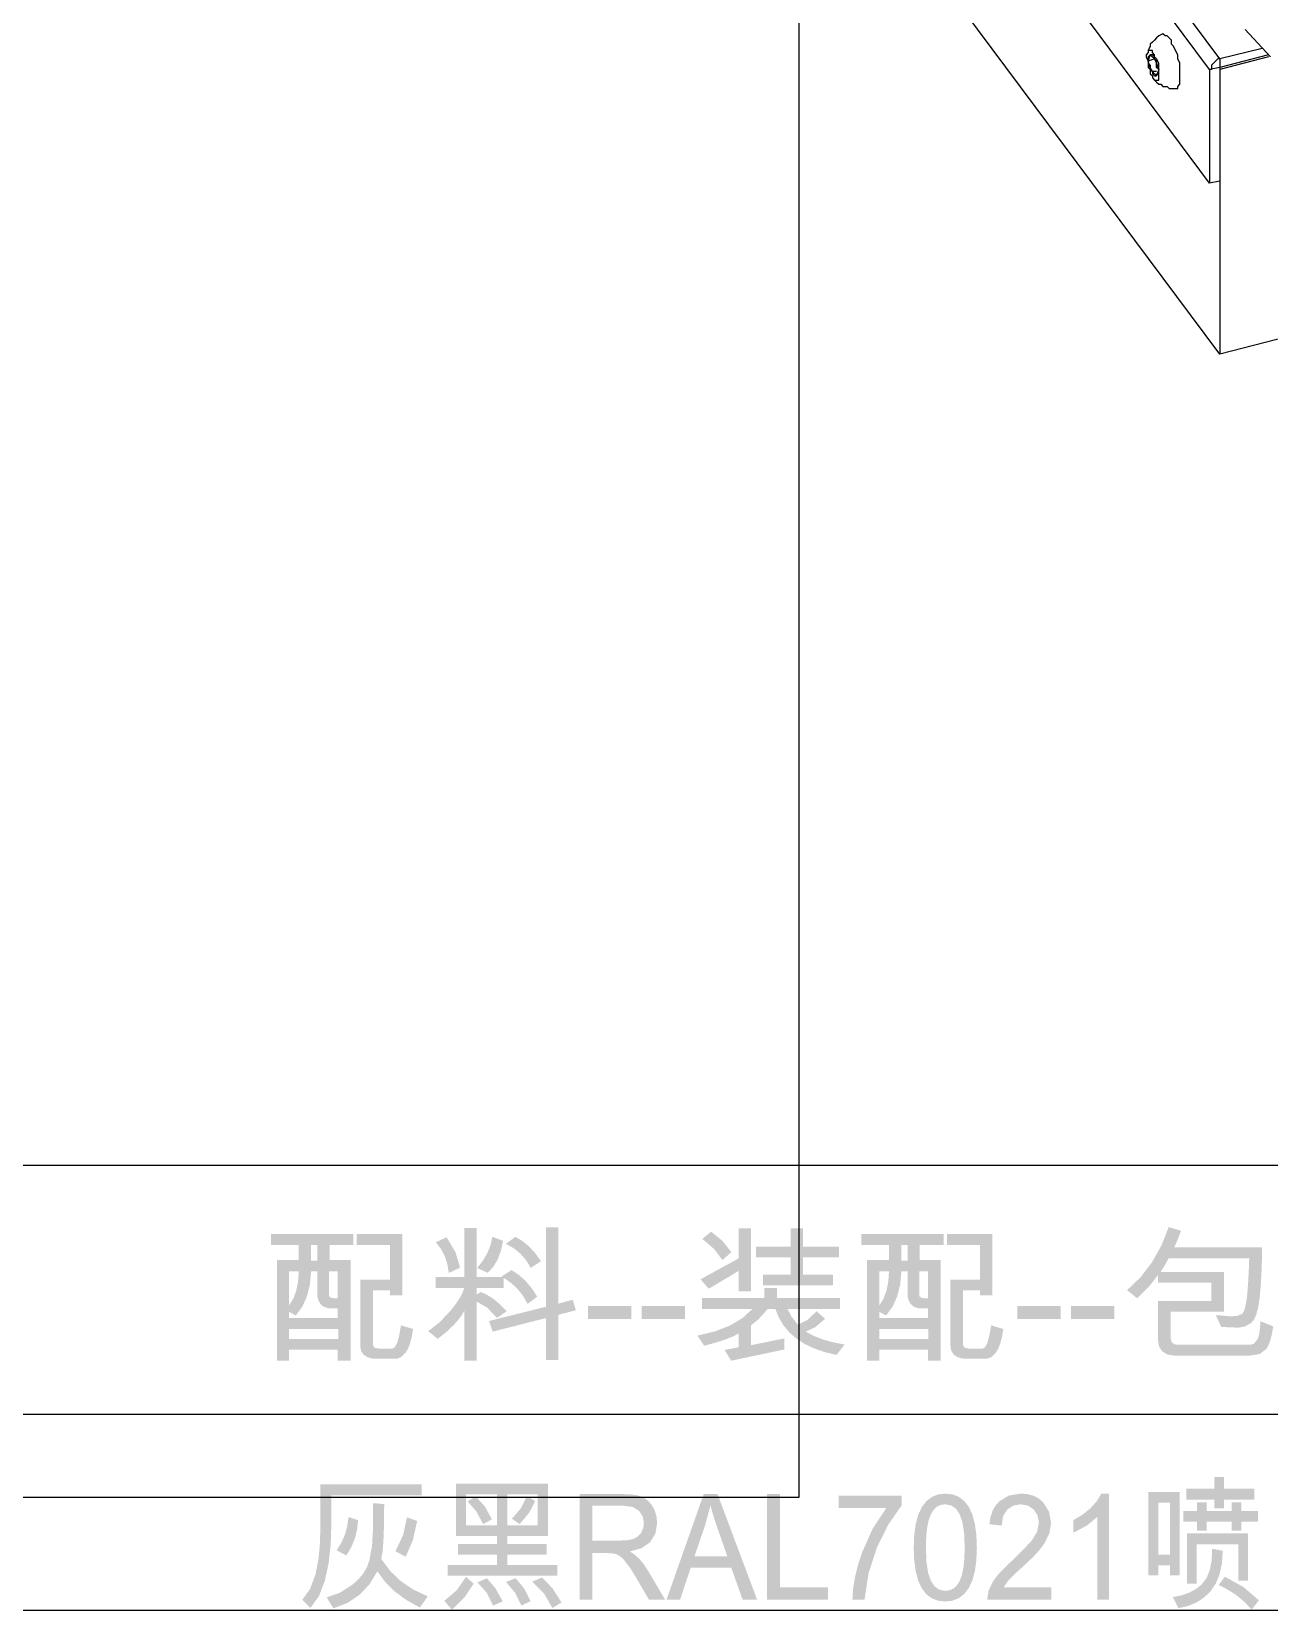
# Model space of a CAD drawing. Extents: x 3 to 592, y 5 to 207.
# Drawn here: x 234.85 to 255.57, y 48.57 to 75 of the extents above; entities that cross this region are included whole.
import ezdxf

# ---------------------------------------------------------------- set-up
doc = ezdxf.new("R2010")
doc.units = 0
doc.layers.get('0').update_dxf_attribs({"linetype": 'CONTINUOUS'})
picture_1 = doc.add_image_def('image2.jpg', size_in_pixel=(500, 522))
picture_2 = doc.add_image_def('image3.jpg', size_in_pixel=(600, 560))

msp = doc.modelspace()

# ---------------------------------------------------------------- hatches: boundary and pattern name
h = msp.add_hatch(color=7)
h.paths.add_polyline_path([(243.96337, 53.597418), (243.670124, 53.52135), (243.670124, 52.767839), (243.465072, 52.767839), (243.465072, 53.467331), (242.570449, 53.239679), (242.510918, 53.417721), (243.465072, 53.656398), (243.465072, 54.985378), (243.670124, 54.985378), (243.670124, 53.708212), (243.909351, 53.773806)])
h.paths.add_polyline_path([(243.316244, 53.825621), (243.154738, 53.703802), (243.080642, 53.835362), (242.989029, 53.952193), (242.879948, 54.054246), (242.753453, 54.141467), (242.753453, 53.972795), (242.300354, 53.972795), (242.300354, 53.859245), (242.371461, 53.903893), (242.481635, 53.853268), (242.590569, 53.782488), (242.698262, 53.691658), (242.804716, 53.580881), (242.642659, 53.469536), (242.4744, 53.644753), (242.300354, 53.74349), (242.300354, 52.753507), (242.096404, 52.753507), (242.096404, 53.588047), (242.026521, 53.476305), (241.929248, 53.360946), (241.804484, 53.241866), (241.652125, 53.118963), (241.490619, 53.246845), (241.682097, 53.395604), (241.871508, 53.596866), (241.956068, 53.70537), (242.021301, 53.804261), (242.06731, 53.893437), (242.094199, 53.972795), (241.616847, 53.972795), (241.616847, 54.153594), (242.096404, 54.153594), (242.096404, 54.976007), (242.300354, 54.976007), (242.300354, 54.153594), (242.732507, 54.153594), (242.71597, 54.16076), (242.886296, 54.269349), (243.006805, 54.192032), (243.118633, 54.09234), (243.221779, 53.97022)])
h.paths.add_polyline_path([(243.378531, 54.419831), (243.208757, 54.30628), (243.130613, 54.434972), (243.035055, 54.544957), (242.92203, 54.636338), (242.791487, 54.709219), (242.950788, 54.827179), (243.066767, 54.75888), (243.176648, 54.668153), (243.280535, 54.555102)])
h.paths.add_polyline_path([(242.745736, 54.758828), (242.706669, 54.586539), (242.650651, 54.440088), (242.577684, 54.319475), (242.487767, 54.224701), (242.311378, 54.304076), (242.409753, 54.432552), (242.484873, 54.562527), (242.536636, 54.694052), (242.564937, 54.827179)])
h.paths.add_polyline_path([(242.025849, 54.311241), (241.837333, 54.221944), (241.811908, 54.371591), (241.767053, 54.507129), (241.702768, 54.628509), (241.619052, 54.735677), (241.799299, 54.820013), (241.948541, 54.568728)])
h = msp.add_hatch(color=7)
h.paths.add_polyline_path([(246.894553, 53.913264), (246.689501, 53.913264), (246.689501, 54.257222), (246.186793, 53.957912), (246.048989, 54.116111), (246.689501, 54.466684), (246.689501, 54.971046), (246.894553, 54.971046)])
h.paths.add_polyline_path([(248.365747, 54.481567), (247.765473, 54.481567), (247.765473, 54.195486), (248.264323, 54.195486), (248.264323, 54.014687), (247.091888, 54.014687), (247.095196, 54.195486), (247.560421, 54.195486), (247.560421, 54.481567), (246.978889, 54.481567), (246.978889, 54.662365), (247.560421, 54.662365), (247.560421, 54.96829), (247.765473, 54.96829), (247.765473, 54.662365), (248.365747, 54.662365)])
h.paths.add_polyline_path([(246.565478, 54.570864), (246.416098, 54.436918), (246.27354, 54.626674), (246.079306, 54.792452), (246.22648, 54.914271), (246.414169, 54.760757)])
h.paths.add_polyline_path([(248.460005, 53.024705), (248.326059, 52.84997), (248.128111, 52.897099), (247.950148, 52.958283), (247.792158, 53.033524), (247.654128, 53.122821), (247.536045, 53.226174), (247.437897, 53.343583), (247.359669, 53.475048), (247.30135, 53.620569), (247.175122, 53.620569), (247.020575, 53.44666), (246.894553, 53.345512), (246.894553, 53.012578), (247.449627, 53.126128), (247.449627, 52.940369), (246.561068, 52.753507), (246.452479, 52.933203), (246.689501, 52.977852), (246.689501, 53.210464), (246.598051, 53.16126), (246.470944, 53.11035), (246.308284, 53.057683), (246.110174, 53.003207), (245.997175, 53.172982), (246.29018, 53.24377), (246.541638, 53.341998), (246.751547, 53.467615), (246.919909, 53.620569), (246.073794, 53.620569), (246.073794, 53.804674), (247.118347, 53.804674), (247.118347, 53.967834), (247.328911, 53.967834), (247.328911, 53.804674), (248.382835, 53.804674), (248.382835, 53.620569), (247.504197, 53.620569), (247.570894, 53.492756), (247.678933, 53.355434), (247.837338, 53.435705), (247.992023, 53.580881), (248.134236, 53.454102), (247.970181, 53.315264), (247.810673, 53.239679), (247.94678, 53.167332), (248.100406, 53.107387), (248.271498, 53.059845)])
h = msp.add_hatch(color=7)
h.dxf.hatch_style = 2
h.paths.add_polyline_path([(255.633428, 53.328424), (255.613257, 53.204926), (255.587402, 53.100704), (255.555759, 53.015808), (255.518224, 52.950291), (255.410737, 52.866919), (255.250334, 52.838945), (253.972617, 52.838945), (253.862994, 52.85624), (253.778589, 52.907847), (253.724776, 52.986051), (253.706931, 53.083685), (253.706931, 53.75286), (254.597695, 53.75286), (254.597695, 54.059336), (253.706931, 54.059336), (253.706931, 54.18832), (253.555347, 53.993948), (253.355807, 53.797509), (253.188237, 53.93421), (253.411591, 54.148762), (253.602131, 54.396335), (253.759908, 54.676878), (253.884973, 54.990339), (254.091128, 54.926398), (254.028014, 54.764754), (253.978129, 54.650239), (255.447669, 54.650239), (255.443026, 54.396714), (255.434095, 54.168614), (255.420926, 53.965939), (255.403571, 53.788689), (255.380119, 53.63956), (255.348657, 53.522108), (255.309236, 53.436385), (255.261909, 53.382444), (255.156489, 53.32491), (255.045281, 53.305825), (254.762508, 53.319054), (254.671558, 53.51694), (254.778218, 53.507621), (254.857593, 53.501093), (254.909683, 53.497251), (254.934487, 53.495994), (255.040045, 53.505571), (255.109222, 53.534579), (255.133416, 53.564448), (255.154767, 53.616021), (255.173327, 53.689298), (255.189149, 53.78428), (255.202378, 53.906141), (255.213953, 54.060921), (255.223875, 54.24867), (255.232143, 54.46944), (253.884973, 54.46944), (253.812557, 54.338458), (253.748823, 54.240135), (254.811015, 54.240135), (254.811015, 53.57592), (253.918597, 53.57592), (253.918597, 53.131089), (253.926151, 53.082298), (253.948845, 53.047511), (253.986733, 53.026677), (254.039865, 53.019744), (255.183637, 53.019744), (255.265216, 53.02436), (255.308762, 53.038485), (255.369947, 53.111246), (255.387001, 53.150537), (255.400953, 53.21391), (255.411805, 53.301467), (255.419557, 53.413312)])
h = msp.add_hatch(color=7)
h.paths.add_polyline_path([(241.239177, 53.283776), (241.215836, 53.15002), (241.187225, 53.039725), (241.153446, 52.952788), (241.114602, 52.889106), (241.03564, 52.810971), (240.96412, 52.784926), (240.570553, 52.784926), (240.475778, 52.811264), (240.408082, 52.855482), (240.367464, 52.917476), (240.353925, 52.997144), (240.353925, 54.108945), (240.851121, 54.108945), (240.851121, 54.691029), (240.29715, 54.691029), (240.29715, 54.871827), (241.056173, 54.871827), (241.056173, 53.844913), (240.851121, 53.844913), (240.851121, 53.929249), (240.565592, 53.929249), (240.565592, 53.015334), (240.590948, 52.970686), (240.667566, 52.955803), (240.89136, 52.955803), (240.934458, 52.980108), (240.972802, 53.053092), (241.006392, 53.174859), (241.035227, 53.345512)])
h.paths.add_polyline_path([(240.240375, 54.691029), (239.840744, 54.691029), (239.840744, 54.436918), (240.191868, 54.436918), (240.191868, 52.755712), (239.978547, 52.755712), (239.978547, 52.935408), (239.163851, 52.935408), (239.163851, 52.755712), (238.959902, 52.755712), (238.959902, 54.436918), (239.325908, 54.436918), (239.325908, 54.691029), (238.862888, 54.691029), (238.862888, 54.871827), (240.240375, 54.871827)])
h.paths.add_polyline_path([(239.638999, 54.429753), (239.638999, 54.691029), (239.530961, 54.691029), (239.530961, 54.429753)])
h.paths.add_polyline_path([(239.978547, 53.795304), (239.978547, 54.250056), (239.832475, 54.250056), (239.832475, 53.832786), (239.875539, 53.802676)])
h.paths.add_polyline_path([(239.978547, 53.467331), (239.978547, 53.629939), (239.819797, 53.629939), (239.736702, 53.65812), (239.680891, 53.711519), (239.649403, 53.772704), (239.638999, 53.825621), (239.638999, 54.250056), (239.533717, 54.250056), (239.511797, 54.024644), (239.461714, 53.82631), (239.383416, 53.655054), (239.27685, 53.510877), (239.163851, 53.570959), (239.163851, 53.467331)])
h.paths.add_polyline_path([(239.325908, 54.250056), (239.161646, 54.250056), (239.161646, 53.674588), (239.232038, 53.788689), (239.282845, 53.922635), (239.314118, 54.076424)])
h.paths.add_polyline_path([(239.986264, 53.116207), (239.986264, 53.286532), (239.163851, 53.286532), (239.163851, 53.116207)])
h = msp.add_hatch(color=7)
h.paths.add_polyline_path([(251.11695, 53.283776), (251.09361, 53.15002), (251.064998, 53.039725), (251.031219, 52.952788), (250.992376, 52.889106), (250.913414, 52.810971), (250.841894, 52.784926), (250.448326, 52.784926), (250.353551, 52.811264), (250.285855, 52.855482), (250.245238, 52.917476), (250.231698, 52.997144), (250.231698, 54.108945), (250.728895, 54.108945), (250.728895, 54.691029), (250.174923, 54.691029), (250.174923, 54.871827), (250.933947, 54.871827), (250.933947, 53.844913), (250.728895, 53.844913), (250.728895, 53.929249), (250.443365, 53.929249), (250.443365, 53.015334), (250.468721, 52.970686), (250.54534, 52.955803), (250.769133, 52.955803), (250.812231, 52.980108), (250.850575, 53.053092), (250.884165, 53.174859), (250.913001, 53.345512)])
h.paths.add_polyline_path([(250.118148, 54.691029), (249.718517, 54.691029), (249.718517, 54.436918), (250.069641, 54.436918), (250.069641, 52.755712), (249.856321, 52.755712), (249.856321, 52.935408), (249.041625, 52.935408), (249.041625, 52.755712), (248.837675, 52.755712), (248.837675, 54.436918), (249.203682, 54.436918), (249.203682, 54.691029), (248.740661, 54.691029), (248.740661, 54.871827), (250.118148, 54.871827)])
h.paths.add_polyline_path([(249.516772, 54.429753), (249.516772, 54.691029), (249.408734, 54.691029), (249.408734, 54.429753)])
h.paths.add_polyline_path([(249.856321, 53.795304), (249.856321, 54.250056), (249.710249, 54.250056), (249.710249, 53.832786), (249.753312, 53.802676)])
h.paths.add_polyline_path([(249.856321, 53.467331), (249.856321, 53.629939), (249.697571, 53.629939), (249.614475, 53.65812), (249.558665, 53.711519), (249.527176, 53.772704), (249.516772, 53.825621), (249.516772, 54.250056), (249.41149, 54.250056), (249.389571, 54.024644), (249.339488, 53.82631), (249.261189, 53.655054), (249.154624, 53.510877), (249.041625, 53.570959), (249.041625, 53.467331)])
h.paths.add_polyline_path([(249.203682, 54.250056), (249.03942, 54.250056), (249.03942, 53.674588), (249.109812, 53.788689), (249.160618, 53.922635), (249.191891, 54.076424)])
h.paths.add_polyline_path([(249.864038, 53.116207), (249.864038, 53.286532), (249.041625, 53.286532), (249.041625, 53.116207)])
h = msp.add_hatch(color=7)
h.dxf.hatch_style = 2
h.paths.add_polyline_path([(244.892807, 53.451897), (244.16851, 53.451897), (244.16851, 53.669627), (244.892807, 53.669627)])
h = msp.add_hatch(color=7)
h.dxf.hatch_style = 2
h.paths.add_polyline_path([(245.790052, 53.451897), (245.065755, 53.451897), (245.065755, 53.669627), (245.790052, 53.669627)])
h = msp.add_hatch(color=7)
h.dxf.hatch_style = 2
h.paths.add_polyline_path([(252.076153, 53.451897), (251.351856, 53.451897), (251.351856, 53.669627), (252.076153, 53.669627)])
h = msp.add_hatch(color=7)
h.dxf.hatch_style = 2
h.paths.add_polyline_path([(252.973397, 53.451897), (252.2491, 53.451897), (252.2491, 53.669627), (252.973397, 53.669627)])
h = msp.add_hatch(color=7)
h.paths.add_polyline_path([(255.314888, 50.430002), (254.811628, 50.430002), (254.811628, 50.28393), (254.648468, 50.28393), (254.648468, 50.430002), (254.181589, 50.430002), (254.181589, 50.609698), (254.648468, 50.609698), (254.648468, 50.804829), (254.811628, 50.804829), (254.811628, 50.609698), (255.314888, 50.609698)])
h.paths.add_polyline_path([(254.069692, 49.162758), (253.906533, 49.162758), (253.906533, 49.327572), (253.709749, 49.327572), (253.709749, 49.162758), (253.546038, 49.162758), (253.546038, 50.557884), (254.069692, 50.557884)])
h.paths.add_polyline_path([(253.906533, 49.508922), (253.906533, 50.378188), (253.709749, 50.378188), (253.709749, 49.508922)])
h.paths.add_polyline_path([(255.380482, 50.056278), (255.101567, 50.056278), (255.101567, 49.908001), (254.938408, 49.908001), (254.938408, 50.056278), (254.521138, 50.056278), (254.521138, 49.908001), (254.357427, 49.908001), (254.357427, 50.056278), (254.131428, 50.056278), (254.131428, 50.237077), (254.357427, 50.237077), (254.357427, 50.380393), (254.521138, 50.380393), (254.521138, 50.237077), (254.938408, 50.237077), (254.938408, 50.380393), (255.101567, 50.380393), (255.101567, 50.237077), (255.380482, 50.237077)])
h.paths.add_polyline_path([(255.213464, 49.071257), (255.049202, 49.071257), (255.049202, 49.680901), (254.353017, 49.680901), (254.353017, 49.023852), (254.189857, 49.023852), (254.189857, 49.862251), (255.213464, 49.862251)])
h.paths.add_polyline_path([(254.789028, 49.572862), (254.77623, 49.364288), (254.737903, 49.181706), (254.674152, 49.025066), (254.585079, 48.894316), (254.474905, 48.788276), (254.348607, 48.705801), (254.206187, 48.64689), (254.047644, 48.611543), (253.952284, 48.797303), (254.099441, 48.82594), (254.229958, 48.871372), (254.343733, 48.933651), (254.44066, 49.012828), (254.517675, 49.115569), (254.57185, 49.248541), (254.603286, 49.411796), (254.612088, 49.605384)])
h.paths.add_polyline_path([(255.393711, 48.742732), (255.271893, 48.58729), (255.158713, 48.709229), (255.029151, 48.818662), (254.883157, 48.915487), (254.720678, 48.999599), (254.824857, 49.137402), (255.132435, 48.966939)])
h = msp.add_hatch(color=7)
h.paths.add_polyline_path([(241.384698, 50.498904), (239.872714, 50.498904), (239.872705, 50.238774), (239.870165, 50.010734), (239.86504, 49.814837), (239.85728, 49.651135), (239.824483, 49.357613), (239.76192, 49.069052), (239.66277, 48.812254), (239.521039, 48.613748), (239.383235, 48.750449), (239.517111, 48.93738), (239.605926, 49.180948), (239.657602, 49.446772), (239.68034, 49.700193), (239.684043, 49.854396), (239.686817, 50.069783), (239.688556, 50.346355), (239.689159, 50.684112), (241.384698, 50.684112)])
h.paths.add_polyline_path([(241.484467, 48.809429), (241.352727, 48.621465), (241.128133, 48.746108), (240.934699, 48.888529), (240.772375, 49.048726), (240.641108, 49.226699), (240.50954, 49.010588), (240.343038, 48.835199), (240.141604, 48.70053), (239.905236, 48.606582), (239.793339, 48.792342), (240.005006, 48.864275), (240.224941, 49.005662), (240.32633, 49.097138), (240.407255, 49.195487), (240.467716, 49.30076), (240.507714, 49.41301), (240.552362, 49.656509), (240.567245, 49.92564), (240.567245, 50.369369), (240.75521, 50.352832), (240.752023, 50.005971), (240.742532, 49.737607), (240.726839, 49.547687), (240.705049, 49.436161), (240.855436, 49.2339), (241.035434, 49.062024), (241.245094, 48.920534)])
h.paths.add_polyline_path([(240.319198, 50.083839), (240.301232, 49.923453), (240.262285, 49.771438), (240.202461, 49.627898), (240.121863, 49.492936), (239.959255, 49.580028), (240.036787, 49.702191), (240.095818, 49.835517), (240.136453, 49.980004), (240.158795, 50.135653)])
h.paths.add_polyline_path([(241.307527, 50.071712), (241.235318, 49.750492), (241.115153, 49.471439), (240.943725, 49.562941), (241.073192, 49.837928), (241.136099, 50.130692)])
h = msp.add_hatch(color=7)
h.paths.add_polyline_path([(242.815713, 49.819807), (242.815713, 49.683657), (243.472762, 49.683657), (243.472762, 49.503961), (242.815713, 49.503961), (242.815713, 49.335289), (243.654663, 49.335289), (243.654663, 49.155593), (241.815809, 49.155593), (241.815809, 49.335289), (242.643734, 49.335289), (242.643734, 49.503961), (241.990544, 49.503961), (241.990544, 49.683657), (242.643734, 49.683657), (242.643734, 49.819807), (241.954164, 49.819807), (241.954164, 50.696239), (243.495913, 50.696239), (243.495913, 49.819807)])
h.paths.add_polyline_path([(242.815713, 50.515441), (242.815713, 49.999503), (243.323383, 49.999503), (243.323383, 50.515441)])
h.paths.add_polyline_path([(243.143686, 50.484021), (243.282593, 50.404646), (243.182478, 50.210756), (243.022419, 50.017693), (242.892883, 50.108093), (243.038955, 50.279107)])
h.paths.add_polyline_path([(242.126694, 49.999503), (242.643734, 49.999503), (242.643734, 50.515441), (242.126694, 50.515441)])
h.paths.add_polyline_path([(242.150948, 50.397481), (242.287098, 50.481816), (242.442609, 50.309837), (242.557193, 50.098171), (242.412224, 50.017693), (242.295642, 50.231771)])
h.paths.add_polyline_path([(242.124489, 49.134646), (242.252922, 49.021647), (242.103681, 48.797854), (241.890774, 48.58729), (241.761238, 48.733362), (241.968495, 48.910646)])
h.paths.add_polyline_path([(243.232432, 49.054169), (243.398348, 49.125276), (243.572739, 48.942479), (243.721911, 48.708006), (243.570327, 48.613748), (243.430318, 48.856076)])
h.paths.add_polyline_path([(242.793113, 49.049208), (242.953517, 49.113149), (243.094559, 48.9462), (243.205422, 48.728401), (243.053287, 48.653987), (242.946765, 48.868547)])
h.paths.add_polyline_path([(242.31521, 49.042042), (242.473409, 49.110944), (242.612453, 48.951505), (242.739094, 48.725093), (242.577037, 48.653987), (242.470308, 48.871786)])
h = msp.add_hatch(color=7)
h.paths.add_polyline_path([(245.456647, 48.752654), (245.186551, 48.752654), (245.076575, 48.940963), (244.989698, 49.089171), (244.925869, 49.197278), (244.885036, 49.265284), (244.761564, 49.428444), (244.698794, 49.483841), (244.639745, 49.514434), (244.5736, 49.528076), (244.489264, 49.532624), (244.241217, 49.532624), (244.241217, 48.752654), (244.026794, 48.752654), (244.026794, 50.520402), (244.744476, 50.520402), (244.879938, 50.515165), (244.991421, 50.500007), (245.084852, 50.468105), (245.166707, 50.413466), (245.233267, 50.338983), (245.282462, 50.24755), (245.312504, 50.144955), (245.322701, 50.036986), (245.293487, 49.856394), (245.206395, 49.715076), (245.063354, 49.615375), (244.867397, 49.560736), (244.947599, 49.506174), (245.025321, 49.435954), (245.100561, 49.345168), (245.173322, 49.233865)])
h.paths.add_polyline_path([(244.241217, 49.742637), (244.701482, 49.742637), (244.826676, 49.748976), (244.922519, 49.768544), (244.995417, 49.806509), (245.052606, 49.868865), (245.08933, 49.948171), (245.101664, 50.036986), (245.081407, 50.148125), (245.020635, 50.241487), (244.913286, 50.305014), (244.753847, 50.326374), (244.241217, 50.326374)])
h = msp.add_hatch(color=7)
h.paths.add_polyline_path([(246.996558, 48.752654), (246.753472, 48.752654), (246.563303, 49.29064), (245.885859, 49.29064), (245.706714, 48.752654), (245.479613, 48.752654), (246.102487, 50.520402), (246.333997, 50.520402)])
h.paths.add_polyline_path([(246.498259, 49.4764), (246.409169, 49.732302), (246.34199, 49.926191), (246.296721, 50.05807), (246.273363, 50.127936), (246.246492, 50.218611), (246.217139, 50.335744), (246.128394, 50.005566), (245.947044, 49.4764)])
h = msp.add_hatch(color=7)
h.dxf.hatch_style = 2
h.paths.add_polyline_path([(248.179711, 48.752654), (247.164372, 48.752654), (247.164372, 50.520402), (247.379346, 50.520402), (247.379346, 48.962667), (248.179711, 48.962667)])
h = msp.add_hatch(color=7)
h.dxf.hatch_style = 2
h.paths.add_polyline_path([(249.41327, 50.328579), (249.190441, 50.008943), (248.999858, 49.621921), (248.860814, 49.194109), (248.793704, 48.752654), (248.590305, 48.752654), (248.603, 48.93726), (248.634402, 49.13065), (248.684408, 49.332929), (248.752914, 49.544199), (248.931783, 49.945208), (249.156955, 50.286686), (248.362653, 50.286686), (248.362653, 50.496148), (249.41327, 50.496148)])
h = msp.add_hatch(color=7)
h.paths.add_polyline_path([(250.145223, 50.52867), (250.269064, 50.514537), (250.376414, 50.472144), (250.467267, 50.401497), (250.541615, 50.302603), (250.599453, 50.175467), (250.640774, 50.020096), (250.665571, 49.836497), (250.673838, 49.624677), (250.665268, 49.410736), (250.639594, 49.226148), (250.596866, 49.070912), (250.537137, 48.945028), (250.461482, 48.847446), (250.370945, 48.777872), (250.265525, 48.736204), (250.145223, 48.722337), (250.021405, 48.736421), (249.914117, 48.778682), (249.823353, 48.849132), (249.749105, 48.947784), (249.691369, 49.074652), (249.650136, 49.229748), (249.625402, 49.413085), (249.617158, 49.624677), (249.62565, 49.838393), (249.651196, 50.023068), (249.693898, 50.178596), (249.75386, 50.304876), (249.829505, 50.402631), (249.919982, 50.472584), (250.025238, 50.514631)])
h.paths.add_polyline_path([(250.145223, 48.900931), (250.220481, 48.911482), (250.28592, 48.943168), (250.341645, 48.996042), (250.387757, 49.070154), (250.423612, 49.168348), (250.449287, 49.293465), (250.464729, 49.445558), (250.469888, 49.624677), (250.460793, 49.86356), (250.433508, 50.045805), (250.388102, 50.179819), (250.324919, 50.27456), (250.242994, 50.331128), (250.142466, 50.350076), (250.067234, 50.339241), (250.001975, 50.306806), (249.946742, 50.252873), (249.901585, 50.177546), (249.866221, 50.078447), (249.841089, 49.953201), (249.826086, 49.80191), (249.821108, 49.624677), (249.830203, 49.387792), (249.857488, 49.206304), (249.902619, 49.071532), (249.965526, 48.976448), (250.046486, 48.919672)])
h = msp.add_hatch(color=7)
h.dxf.hatch_style = 2
h.paths.add_polyline_path([(251.920626, 48.752654), (250.845756, 48.752654), (250.869458, 48.902723), (250.941116, 49.055271), (250.999425, 49.13661), (251.078507, 49.227664), (251.178466, 49.328433), (251.299406, 49.438917), (251.586038, 49.732164), (251.680572, 49.886366), (251.712267, 50.041395), (251.690425, 50.16349), (251.625175, 50.262433), (251.526852, 50.328165), (251.405791, 50.350076), (251.282594, 50.327476), (251.180895, 50.260228), (251.112338, 50.148607), (251.088842, 49.992337), (250.88379, 50.017693), (250.901059, 50.134387), (250.933882, 50.236457), (250.982311, 50.323954), (251.046399, 50.396929), (251.2088, 50.495666), (251.409649, 50.52867), (251.522829, 50.519592), (251.622625, 50.492427), (251.709088, 50.447279), (251.782271, 50.384251), (251.882248, 50.225501), (251.915665, 50.036986), (251.887553, 49.865558), (251.803217, 49.692476), (251.733127, 49.597917), (251.635234, 49.488733), (251.509437, 49.364977), (251.35563, 49.226699), (251.209283, 49.083935), (251.122466, 48.962667), (251.920626, 48.962667)])
h = msp.add_hatch(color=7)
h.dxf.hatch_style = 2
h.paths.add_polyline_path([(252.886294, 48.752654), (252.687305, 48.752654), (252.687305, 50.135653), (252.512501, 49.992957), (252.287674, 49.873826), (252.287674, 50.083839), (252.446002, 50.178924), (252.576993, 50.284757), (252.680596, 50.401339), (252.756759, 50.52867), (252.886294, 50.52867)])

# ---------------------------------------------------------------- linework, layer by layer
at = {"color": 7}
for points in [[(254.740833, 74.541944), (243.099167, 90.17)], [(254.564444, 74.365556), (242.922778, 89.993611)], [(254.564444, 72.460556), (242.922778, 88.123889)], [(254.740833, 69.603056), (243.063889, 85.266389)], [(253.788333, 74.965278), (253.717778, 74.93), (253.6825, 74.894722), (253.647222, 74.859444), (253.611944, 74.824167), (253.576667, 74.788889), (253.576667, 74.753611), (253.541389, 74.683056), (253.541389, 74.647778)], [(254.070556, 74.153889), (254.070556, 74.189167), (254.070556, 74.259722), (254.070556, 74.330278), (254.070556, 74.400833), (254.070556, 74.471389), (254.035278, 74.541944), (254.035278, 74.6125), (254, 74.683056), (253.964722, 74.753611), (253.929444, 74.788889), (253.929444, 74.859444), (253.894167, 74.894722), (253.858889, 74.93), (253.823611, 74.93), (253.788333, 74.965278)], [(255.5875, 74.577222), (255.164167, 75.035833)], [(253.576667, 74.6125), (253.541389, 74.577222), (253.541389, 74.541944), (253.541389, 74.506667)], [(253.541389, 74.506667), (253.576667, 74.6125)], [(253.647222, 74.541944), (253.541389, 74.506667)], [(253.647222, 74.541944), (253.647222, 74.577222), (253.611944, 74.6125), (253.576667, 74.6125)], [(253.576667, 74.6125), (253.611944, 74.577222), (253.647222, 74.541944)], [(253.717778, 74.365556), (253.6825, 74.400833), (253.6825, 74.436111), (253.6825, 74.471389), (253.6825, 74.506667), (253.647222, 74.541944)], [(253.647222, 74.541944), (253.6825, 74.471389), (253.717778, 74.365556)], [(254.740833, 74.541944), (254.705556, 74.541944), (254.670278, 74.506667), (254.635, 74.471389), (254.599722, 74.436111), (254.599722, 74.400833), (254.599722, 74.365556), (254.564444, 74.365556)], [(255.446389, 74.718333), (254.740833, 74.541944)], [(255.552222, 74.6125), (254.740833, 74.400833)], [(255.552222, 74.577222), (254.740833, 74.365556)], [(254.740833, 74.541944), (254.740833, 74.400833)], [(253.541389, 74.506667), (253.541389, 74.471389), (253.576667, 74.436111), (253.576667, 74.400833), (253.576667, 74.365556), (253.611944, 74.330278)], [(253.611944, 74.330278), (253.576667, 74.400833), (253.541389, 74.506667)], [(253.611944, 74.330278), (253.611944, 74.295), (253.647222, 74.259722), (253.6825, 74.259722)], [(253.6825, 74.259722), (253.647222, 74.295), (253.611944, 74.330278)], [(253.6825, 74.330278), (253.611944, 74.330278)], [(253.6825, 74.259722), (253.6825, 74.295), (253.717778, 74.295), (253.717778, 74.330278), (253.717778, 74.365556)], [(253.717778, 74.365556), (253.6825, 74.259722)], [(254.740833, 74.400833), (254.564444, 74.365556)], [(254.564444, 74.365556), (254.564444, 72.460556)], [(254.740833, 74.400833), (254.740833, 72.495833)], [(254.740833, 74.365556), (254.740833, 69.603056)], [(253.647222, 74.189167), (253.6825, 74.153889), (253.717778, 74.118611), (253.753056, 74.118611), (253.788333, 74.083333), (253.858889, 74.083333), (253.894167, 74.048056), (253.964722, 74.048056), (254, 74.048056)], [(254, 74.048056), (254.035278, 74.048056), (254.035278, 74.083333), (254.070556, 74.118611), (254.070556, 74.153889)], [(254.740833, 72.495833), (254.564444, 72.460556)], [(256.257778, 69.991111), (254.740833, 69.603056)], [(291.994167, 56.021111), (176.953333, 56.021111)], [(176.953333, 51.858333), (291.994167, 51.858333)]]:
    msp.add_lwpolyline(points, dxfattribs=at)
msp.add_lwpolyline([(253.717778, 74.224444), (253.717778, 74.259722), (253.717778, 74.330278), (253.717778, 74.365556), (253.717778, 74.436111), (253.717778, 74.471389), (253.6825, 74.541944), (253.647222, 74.577222), (253.647222, 74.6125), (253.611944, 74.647778), (253.611944, 74.683056), (253.576667, 74.683056), (253.541389, 74.683056), (253.541389, 74.647778), (253.506111, 74.6125), (253.506111, 74.577222), (253.541389, 74.506667), (253.541389, 74.471389), (253.541389, 74.400833), (253.576667, 74.365556), (253.576667, 74.295), (253.611944, 74.259722), (253.611944, 74.224444), (253.647222, 74.189167), (253.6825, 74.189167), (253.717778, 74.189167)], close=True, dxfattribs=at)

# ---------------------------------------------------------------- pictures from other files: only their frames are drawn
image = msp.add_image(picture_2, insert=(160.681648, 50.463991), size_in_units=(87.012, 81.44024))
image.dxf.flags = 7
image = msp.add_image(picture_1, insert=(223.91014, 48.573409), size_in_units=(72.51, 75.913938))
image.dxf.flags = 7

doc.saveas('drawing.dxf')
